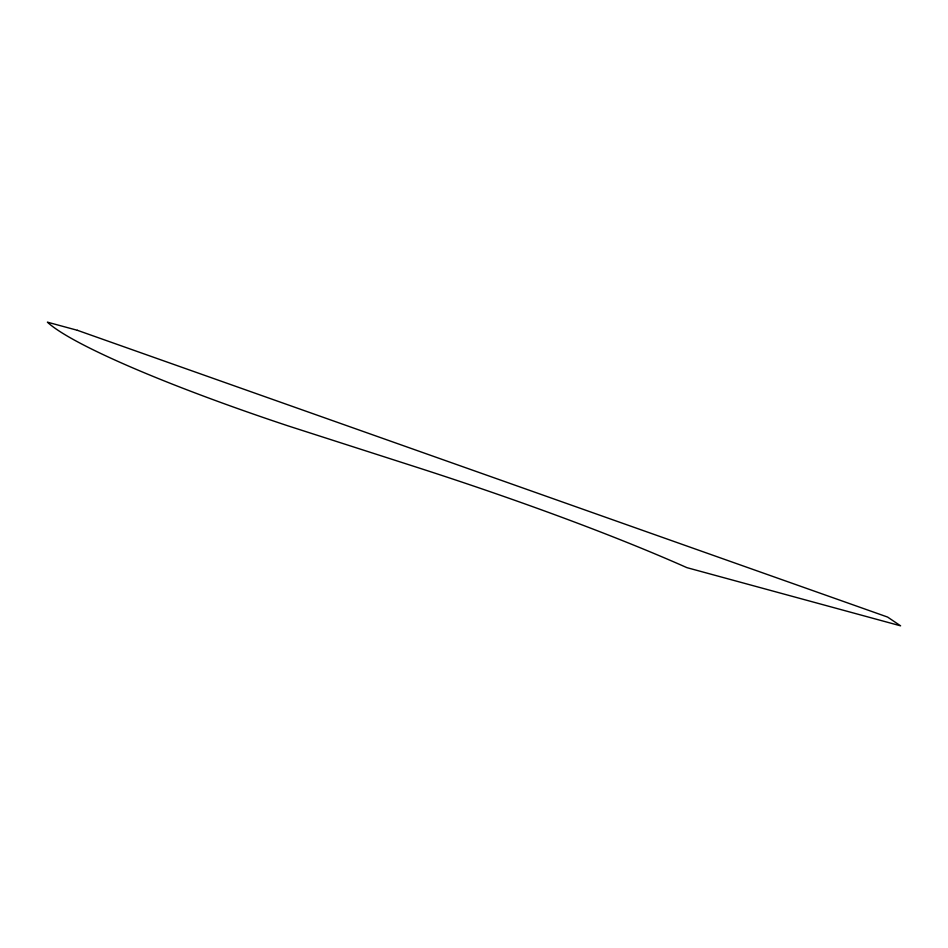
<?xml version="1.0" encoding="UTF-8"?>
<svg xmlns="http://www.w3.org/2000/svg" width="948" height="948" viewBox="0 0 948 948"><rect width="100%" height="100%" fill="white"/><g stroke="black" fill="none" stroke-linecap="round" stroke-linejoin="round"><path stroke-width="1.42" d="M77.392 330.307L47.4 322.166A306.358 34.152 17.6 0 0 288.228 425.936L420.521 468.478A428.899 47.803 17.6 0 1 686.885 567.639L900.6 625.834L887.589 617.065L77.392 330.307"/></g></svg>
